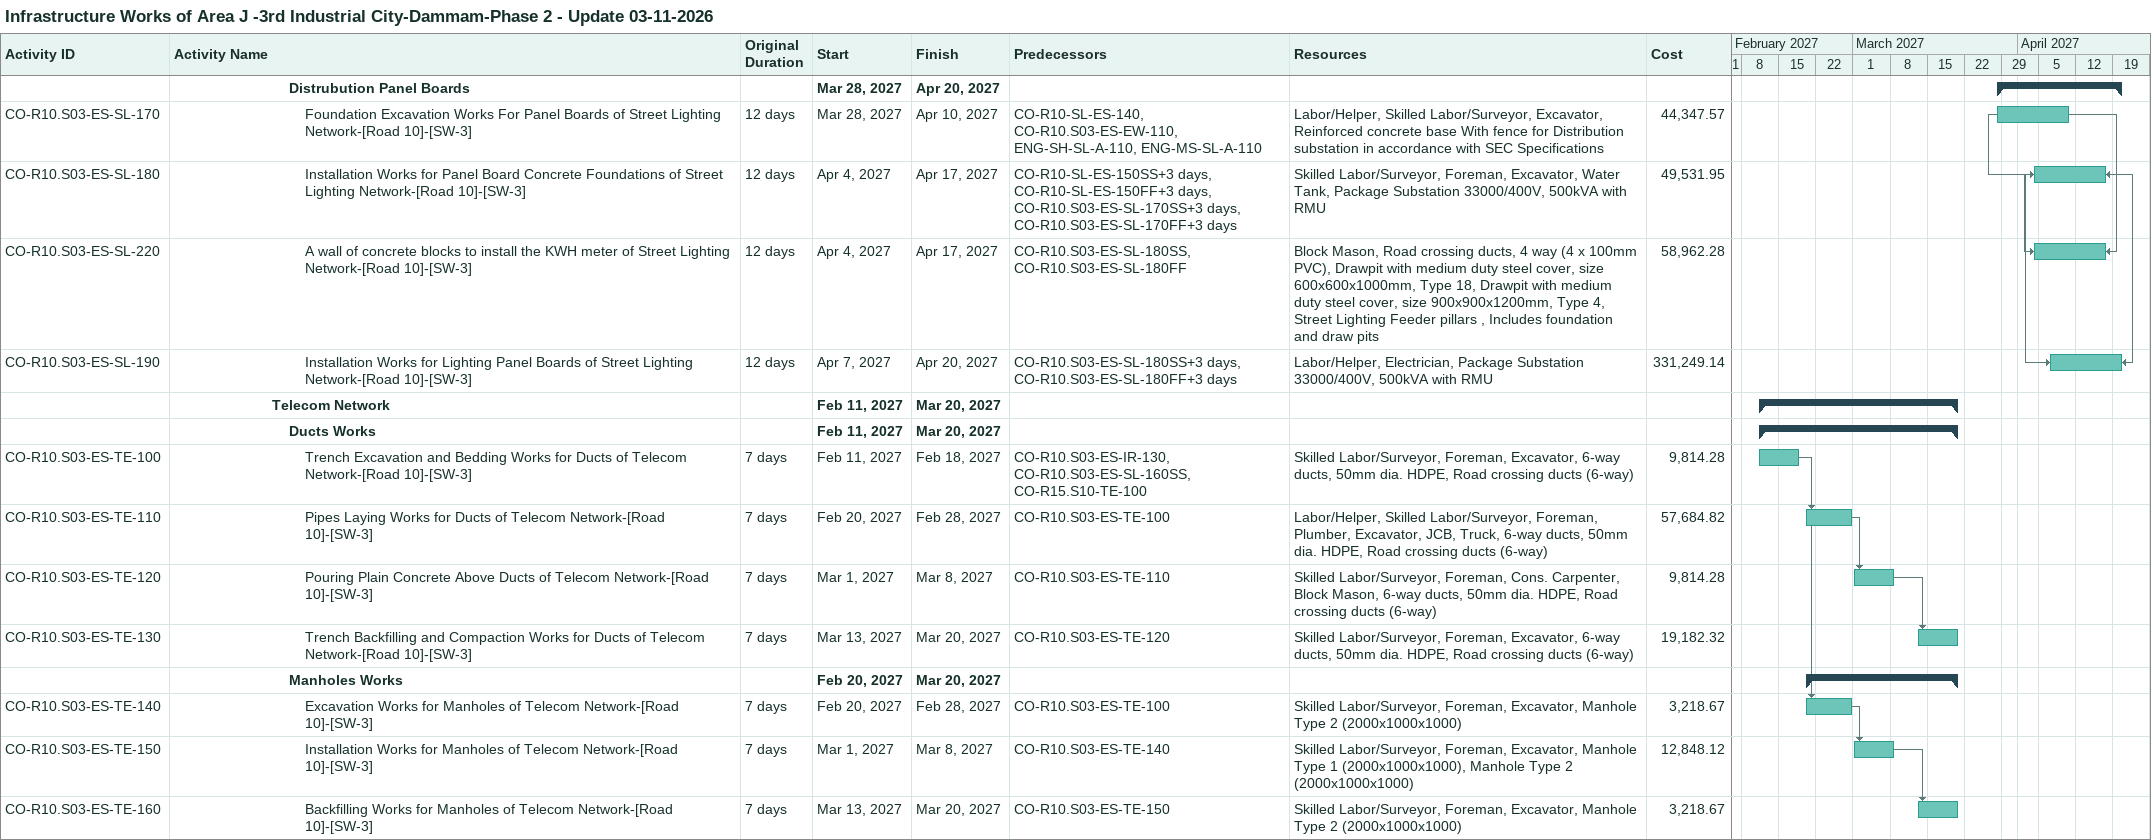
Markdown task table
Infrastructure Works of Area J -3rd Industrial City-Dammam-Phase 2 - Update 03-11-2026

| ID | Level | Task | Original duration | Start | Finish | Predecessors | Resources | Cost |
|---|---|---|---|---|---|---|---|---|
|  | 8 | **Distrubution Panel Boards** |  | 2027-03-28 | 2027-04-20 |  |  |  |
| CO-R10.S03-ES-SL-170 | 9 | Foundation Excavation Works For Panel Boards of Street Lighting Network-[Road 10]-[SW-3] | 12d | 2027-03-28 | 2027-04-10 | CO-R10-SL-ES-140, CO-R10.S03-ES-EW-110, ENG-SH-SL-A-110, ENG-MS-SL-A-110 | Labor/Helper, Skilled Labor/Surveyor, Excavator, Reinforced concrete base With fence for Distribution substation in accordance with SEC Specifications | 44347.57 |
| CO-R10.S03-ES-SL-180 | 9 | Installation Works for Panel Board Concrete Foundations of Street Lighting Network-[Road 10]-[SW-3] | 12d | 2027-04-04 | 2027-04-17 | CO-R10-SL-ES-150SS+3d, CO-R10-SL-ES-150FF+3d, CO-R10.S03-ES-SL-170SS+3d, CO-R10.S03-ES-SL-170FF+3d | Skilled Labor/Surveyor, Foreman, Excavator, Water Tank, Package Substation 33000/400V, 500kVA with RMU | 49531.95 |
| CO-R10.S03-ES-SL-220 | 9 | A wall of concrete blocks to install the KWH meter of Street Lighting Network-[Road 10]-[SW-3] | 12d | 2027-04-04 | 2027-04-17 | CO-R10.S03-ES-SL-180SS, CO-R10.S03-ES-SL-180FF | Block Mason, Road crossing ducts, 4 way (4 x 100mm PVC), Drawpit with medium duty steel cover, size 600x600x1000mm, Type 18, Drawpit with medium duty steel cover, size 900x900x1200mm, Type 4, Street Lighting Feeder pillars , Includes foundation and draw pits | 58962.28 |
| CO-R10.S03-ES-SL-190 | 9 | Installation Works for Lighting Panel Boards of Street Lighting Network-[Road 10]-[SW-3] | 12d | 2027-04-07 | 2027-04-20 | CO-R10.S03-ES-SL-180SS+3d, CO-R10.S03-ES-SL-180FF+3d | Labor/Helper, Electrician, Package Substation 33000/400V, 500kVA with RMU | 331249.14 |
|  | 7 | **Telecom Network** |  | 2027-02-11 | 2027-03-20 |  |  |  |
|  | 8 | **Ducts Works** |  | 2027-02-11 | 2027-03-20 |  |  |  |
| CO-R10.S03-ES-TE-100 | 9 | Trench Excavation and Bedding Works for Ducts of Telecom Network-[Road 10]-[SW-3] | 7d | 2027-02-11 | 2027-02-18 | CO-R10.S03-ES-IR-130, CO-R10.S03-ES-SL-160SS, CO-R15.S10-TE-100 | Skilled Labor/Surveyor, Foreman, Excavator, 6-way ducts, 50mm dia. HDPE, Road crossing ducts (6-way) | 9814.28 |
| CO-R10.S03-ES-TE-110 | 9 | Pipes Laying Works for Ducts of Telecom Network-[Road 10]-[SW-3] | 7d | 2027-02-20 | 2027-02-28 | CO-R10.S03-ES-TE-100 | Labor/Helper, Skilled Labor/Surveyor, Foreman, Plumber, Excavator, JCB, Truck, 6-way ducts, 50mm dia. HDPE, Road crossing ducts (6-way) | 57684.82 |
| CO-R10.S03-ES-TE-120 | 9 | Pouring Plain Concrete Above Ducts of Telecom Network-[Road 10]-[SW-3] | 7d | 2027-03-01 | 2027-03-08 | CO-R10.S03-ES-TE-110 | Skilled Labor/Surveyor, Foreman, Cons. Carpenter, Block Mason, 6-way ducts, 50mm dia. HDPE, Road crossing ducts (6-way) | 9814.28 |
| CO-R10.S03-ES-TE-130 | 9 | Trench Backfilling and Compaction Works for Ducts of Telecom Network-[Road 10]-[SW-3] | 7d | 2027-03-13 | 2027-03-20 | CO-R10.S03-ES-TE-120 | Skilled Labor/Surveyor, Foreman, Excavator, 6-way ducts, 50mm dia. HDPE, Road crossing ducts (6-way) | 19182.32 |
|  | 8 | **Manholes Works** |  | 2027-02-20 | 2027-03-20 |  |  |  |
| CO-R10.S03-ES-TE-140 | 9 | Excavation Works for Manholes of Telecom Network-[Road 10]-[SW-3] | 7d | 2027-02-20 | 2027-02-28 | CO-R10.S03-ES-TE-100 | Skilled Labor/Surveyor, Foreman, Excavator, Manhole Type 2 (2000x1000x1000) | 3218.67 |
| CO-R10.S03-ES-TE-150 | 9 | Installation Works for Manholes of Telecom Network-[Road 10]-[SW-3] | 7d | 2027-03-01 | 2027-03-08 | CO-R10.S03-ES-TE-140 | Skilled Labor/Surveyor, Foreman, Excavator, Manhole Type 1 (2000x1000x1000), Manhole Type 2 (2000x1000x1000) | 12848.12 |
| CO-R10.S03-ES-TE-160 | 9 | Backfilling Works for Manholes of Telecom Network-[Road 10]-[SW-3] | 7d | 2027-03-13 | 2027-03-20 | CO-R10.S03-ES-TE-150 | Skilled Labor/Surveyor, Foreman, Excavator, Manhole Type 2 (2000x1000x1000) | 3218.67 |
